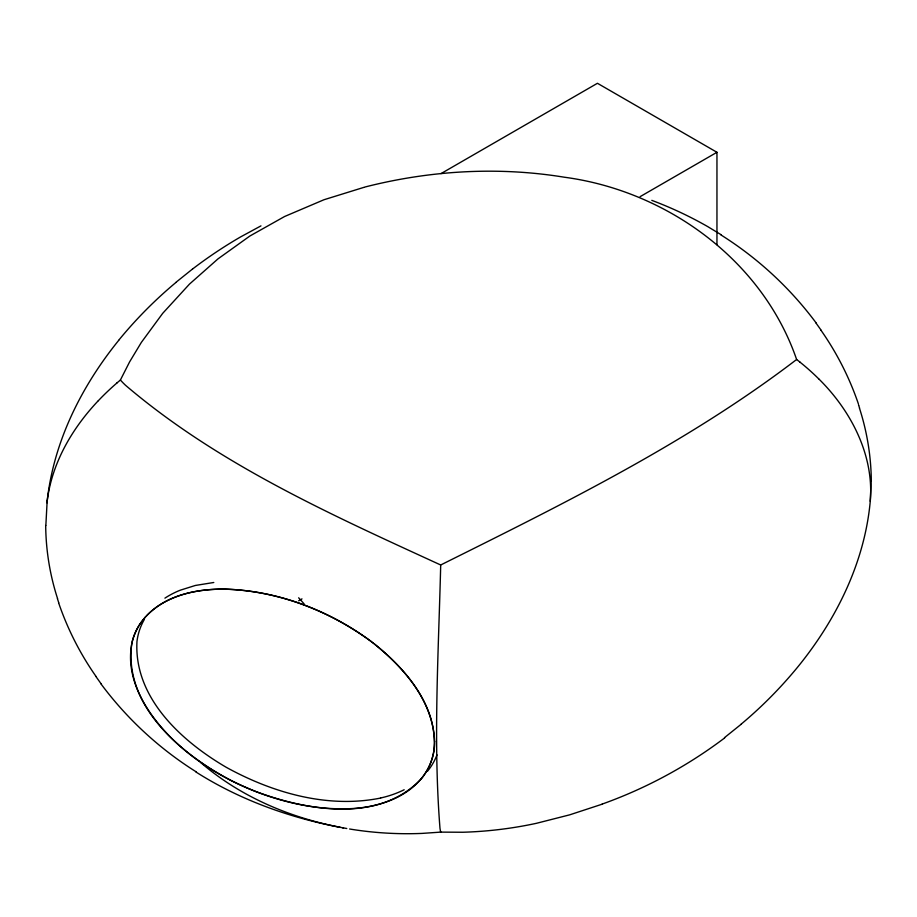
<?xml version="1.0" encoding="UTF-8"?>
<svg xmlns="http://www.w3.org/2000/svg" width="917" height="917" viewBox="0 0 917 917"><rect width="100%" height="100%" fill="white"/><g stroke="black" fill="none" stroke-linecap="round" stroke-linejoin="round"><path stroke-width="1.38" d="M45.85 525.487L47.145 501.198M871.15 481.196L870.256 501.267M364.874 187.045C429.821 170.447 498.137 166.39 564.368 177.222C666.854 190.862 762.554 260.29 796.621 359.498C687.463 442.911 563.176 503.949 440.699 564.987C438.555 652.652 433.065 740.684 439.977 828.234A55.089 55.089 0 0 0 440.515 831.329M374.147 643.78C406.369 669.628 439.197 707.741 433.684 751.951A57.416 57.416 0 0 1 429.133 766.325C414.931 795.773 380.75 807.384 349.973 808.679C308.639 810.296 267.581 798.799 230.832 780.378C181.073 754.038 123.417 706.101 131.773 643.505A57.851 57.851 0 0 1 140.909 622.654L145.528 616.774M46.985 502.837C53.129 442.831 81.04 386.836 118.671 340.402M47.203 500.934C51.96 462.833 72.271 428.182 98.36 400.649M116.986 382.905L120.379 380.051L129.584 361.928L141.333 342.431L162.699 313.339L189.487 284.098L217.982 258.881L249.882 236.013L284.648 216.481L323.999 199.734L364.072 187.309M371.924 642.06C330.67 611.238 280.293 591.706 228.688 589.264C196.204 588.038 158.687 595.832 139.556 624.672A57.496 57.496 0 0 0 132.747 639.676C123.084 677.204 146.571 713.518 172.247 738.896C196.49 762.566 226.178 780.229 257.734 792.299C308.834 810.743 379.042 823.088 420.972 779.106M146.25 616.064C166.172 595.133 196.547 588.886 224.413 589.173C276.12 590.456 326.739 609.518 368.565 639.55M175.812 282.436L192.501 269.048M741.188 724.247L724.499 737.646M440.985 173.622L597.437 83.287L716.956 152.291L716.956 244.724M640.077 196.674L716.956 152.291M298.644 600.807L301.991 598.881M260.955 225.88L240.541 236.953A447.358 447.358 0 0 0 192.513 269.059M602.205 804.175L569.663 814.846L536.445 823.306A404.088 404.088 0 0 1 462.798 832.246L440.699 832.12L422.072 833.404A355.956 355.956 0 0 1 349.606 829.002M380.612 798.054C327.701 808.737 272.658 792.861 226.281 767.323C181.497 741.154 133.813 697.803 136.965 641.453A58.344 58.344 0 0 1 144.21 619.663M213.787 582.49L195.367 585.459L180.374 590.158A85.315 85.315 0 0 0 164.911 598.148M342.419 827.73L346.775 828.509M343.497 827.925C291.503 818.445 240.655 800.438 195.951 771.999M340.207 827.306C289.382 817.528 240.025 796.541 200.651 762.474M440.699 564.987C330.991 514.597 218.074 464.208 125.48 385.243A149.425 149.425 0 0 1 123.153 382.962L120.379 380.051M721.049 234.683L707.913 226.717A383.386 383.386 0 0 0 651.804 200.365M368.932 639.825L370.812 641.212M371.179 641.499L373.402 643.207M796.621 359.498L800.014 362.146M372.669 642.634C403.365 666.819 432.962 700.439 434.612 741.394M818.64 378.755C851.022 410.656 874.451 455.531 870.199 501.954C864.467 562.648 836.361 619.365 798.329 666.281A429.786 429.786 0 0 1 741.131 724.178M304.112 603.856L298.644 597.804M815.981 323.002L821.116 330.212M101.019 683.692L95.884 676.471M58.768 602.813L57.427 598.641M858.484 404.661L858.748 405.44M858.908 405.956L859.573 408.042M440.699 832.12L440.527 831.329M434.715 741.394A59.192 59.192 0 0 1 421.362 778.774M404.168 789.755A102.727 102.727 0 0 1 380.601 797.985M724.694 737.898A460.345 460.345 0 0 1 602.171 804.083M720.911 234.912A352.002 352.002 0 0 1 816.107 322.91M821.002 330.292A292.798 292.798 0 0 1 858.369 403.824M859.435 408.088A244.38 244.38 0 0 1 871.31 481.196M437.008 754.851A58.963 58.963 0 0 1 427.379 771.38M196.089 771.782A352.002 352.002 0 0 1 100.893 683.784M95.998 676.391A292.798 292.798 0 0 1 58.631 602.859M57.565 598.595A244.38 244.38 0 0 1 45.69 525.487M118.614 340.356A429.786 429.786 0 0 1 175.869 282.516M800.002 362.158A235.222 235.222 0 0 1 818.629 378.767M98.371 400.66A259.098 259.098 0 0 1 116.998 382.916"/></g></svg>
